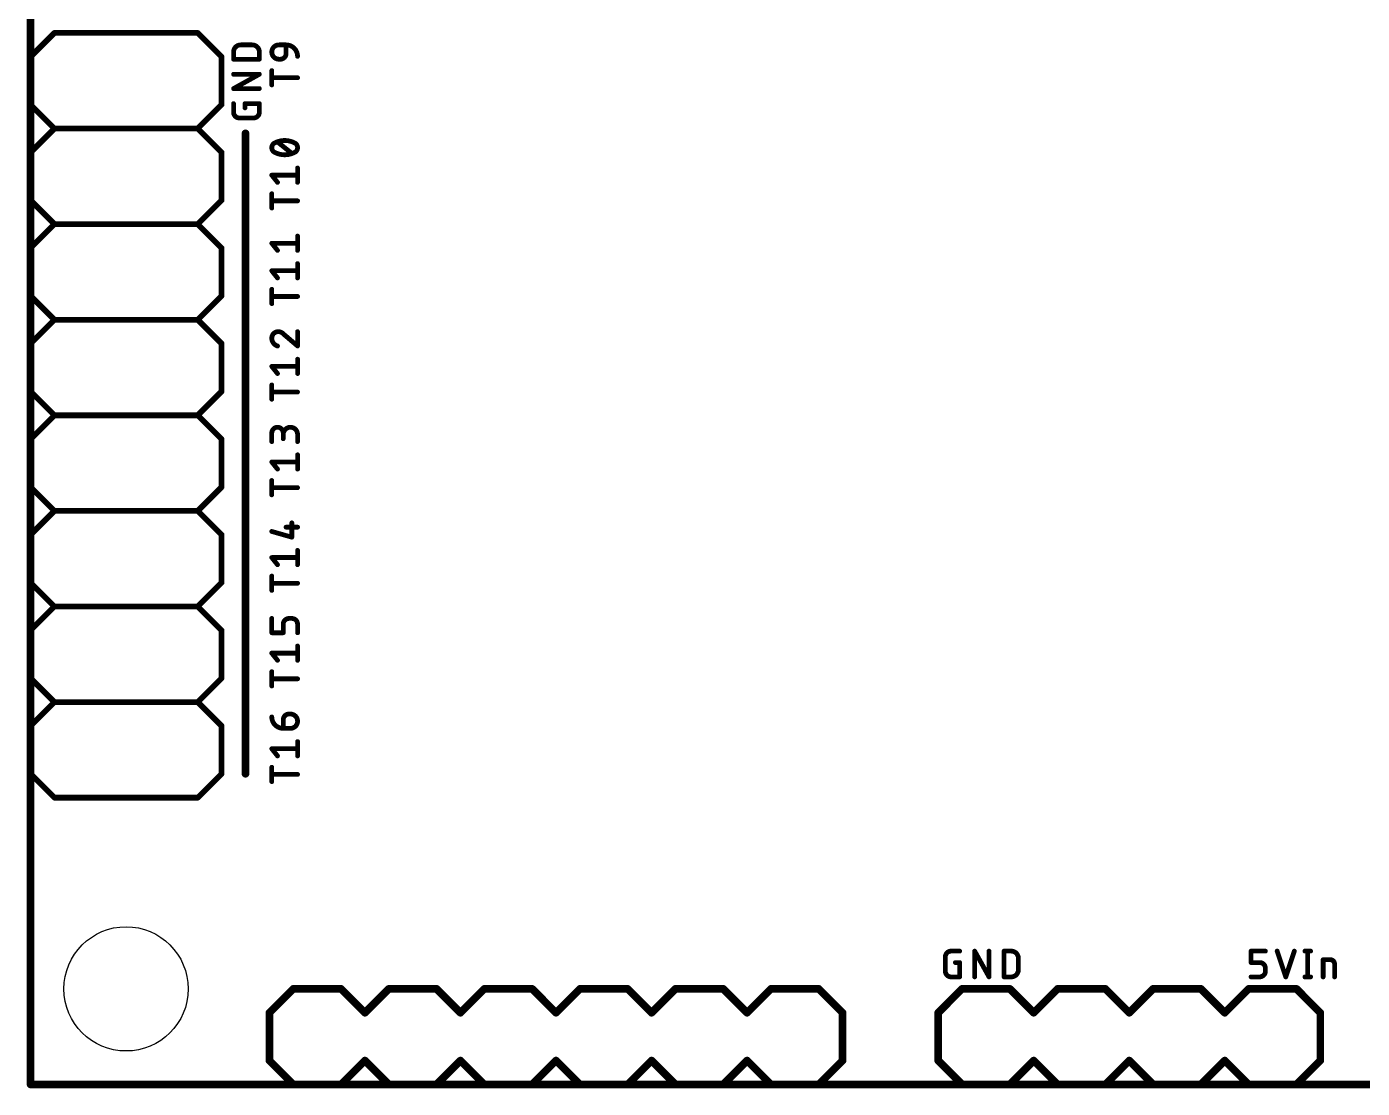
# Model space of a CAD drawing. Extents: x -9 to 239, y 3 to 146.
# Drawn here: x 172.62 to 208.13, y 17.68 to 45.89 of the extents above; entities that cross this region are included whole.
import ezdxf

# ---------------------------------------------------------------- set-up
doc = ezdxf.new("R2010")
doc.units = 0
doc.layers.add('20', color=53, linetype='CONTINUOUS')
doc.layers.add('21', color=40, linetype='CONTINUOUS')

msp = doc.modelspace()

# ---------------------------------------------------------------- linework, layer by layer
at = {"layer": '20'}
msp.add_circle((175.26, 20.32), 1.651, dxfattribs=at)
at = {"layer": '21'}
for points, const_width in [([(172.72, 81.28), (172.72, 17.78)], 0.2032), ([(173.355, 45.72), (172.72, 45.085)], 0.1524), ([(173.355, 45.72), (177.165, 45.72)], 0.1524), ([(177.165, 45.72), (177.8, 45.085)], 0.1524), ([(178.308, 45.4025), (178.6128, 45.4025)], 0.127), ([(179.324, 45.4025), (179.5145, 45.4025)], 0.127), ([(179.5145, 45.4025), (179.5145, 45.1739)], 0.127), ([(172.72, 45.085), (172.72, 43.815)], 0.1524), ([(177.8, 45.085), (177.8, 43.815)], 0.1524), ([(178.1175, 45.0215), (178.1175, 45.212)], 0.127), ([(178.8033, 45.212), (178.8033, 45.0215)], 0.127), ([(178.8033, 45.0215), (178.1175, 45.0215)], 0.127), ([(179.1335, 44.3388), (179.1335, 44.7198)], 0.127), ([(179.3621, 45.0215), (179.324, 45.0215)], 0.127), ([(178.1175, 44.2412), (178.8033, 44.6222)], 0.127), ([(178.8033, 44.6222), (178.1175, 44.6222)], 0.127), ([(179.8193, 44.5293), (179.1335, 44.5293)], 0.127), ([(178.8033, 44.2412), (178.1175, 44.2412)], 0.127), ([(172.72, 43.815), (173.355, 43.18)], 0.1524), ([(177.8, 43.815), (177.165, 43.18)], 0.1524), ([(178.1175, 43.6133), (178.1175, 43.8419)], 0.127), ([(178.4223, 43.7276), (178.4223, 43.8419)], 0.127), ([(178.4223, 43.8419), (178.8033, 43.8419)], 0.127), ([(178.8033, 43.8419), (178.8033, 43.6133)], 0.127), ([(178.6509, 43.4609), (178.2699, 43.4609)], 0.127), ([(173.355, 43.18), (172.72, 42.545)], 0.1524), ([(177.165, 43.18), (173.355, 43.18)], 0.1524), ([(177.165, 43.18), (177.8, 42.545)], 0.1524), ([(178.435, 43.053), (178.435, 26.035)], 0.2032), ([(172.72, 42.545), (172.72, 41.275)], 0.1524), ([(177.8, 42.545), (177.8, 41.275)], 0.1524), ([(179.6669, 42.5196), (179.2859, 42.8244)], 0.127), ([(179.2859, 41.75), (179.1335, 41.9405)], 0.127), ([(179.1335, 41.9405), (179.8193, 41.9405)], 0.127), ([(179.8193, 41.75), (179.8193, 42.131)], 0.127), ([(172.72, 41.275), (173.355, 40.64)], 0.1524), ([(177.8, 41.275), (177.165, 40.64)], 0.1524), ([(179.1335, 41.0672), (179.1335, 41.4482)], 0.127), ([(179.8193, 41.2577), (179.1335, 41.2577)], 0.127), ([(173.355, 40.64), (172.72, 40.005)], 0.1524), ([(177.165, 40.64), (173.355, 40.64)], 0.1524), ([(177.165, 40.64), (177.8, 40.005)], 0.1524), ([(179.2859, 39.9415), (179.1335, 40.132)], 0.127), ([(179.1335, 40.132), (179.8193, 40.132)], 0.127), ([(179.8193, 39.9415), (179.8193, 40.3225)], 0.127), ([(172.72, 40.005), (172.72, 38.735)], 0.1524), ([(177.8, 40.005), (177.8, 38.735)], 0.1524), ([(179.2859, 39.21), (179.1335, 39.4005)], 0.127), ([(179.1335, 39.4005), (179.8193, 39.4005)], 0.127), ([(179.8193, 39.21), (179.8193, 39.591)], 0.127), ([(172.72, 38.735), (173.355, 38.1)], 0.1524), ([(177.8, 38.735), (177.165, 38.1)], 0.1524), ([(179.1335, 38.5272), (179.1335, 38.9082)], 0.127), ([(179.8193, 38.7177), (179.1335, 38.7177)], 0.127), ([(173.355, 38.1), (172.72, 37.465)], 0.1524), ([(177.165, 38.1), (173.355, 38.1)], 0.1524), ([(177.165, 38.1), (177.8, 37.465)], 0.1524), ([(179.4383, 37.7253), (179.8193, 37.4015)], 0.127), ([(179.8193, 37.4015), (179.8193, 37.7825)], 0.127), ([(172.72, 37.465), (172.72, 36.195)], 0.1524), ([(177.8, 37.465), (177.8, 36.195)], 0.1524), ([(179.8193, 36.67), (179.8193, 37.051)], 0.127), ([(179.2859, 36.67), (179.1335, 36.8605)], 0.127), ([(179.1335, 36.8605), (179.8193, 36.8605)], 0.127), ([(172.72, 36.195), (173.355, 35.56)], 0.1524), ([(177.8, 36.195), (177.165, 35.56)], 0.1524), ([(179.1335, 35.9872), (179.1335, 36.3682)], 0.127), ([(179.8193, 36.1777), (179.1335, 36.1777)], 0.127), ([(173.355, 35.56), (172.72, 34.925)], 0.1524), ([(177.165, 35.56), (173.355, 35.56)], 0.1524), ([(177.165, 35.56), (177.8, 34.925)], 0.1524), ([(179.1335, 34.8615), (179.1335, 35.0901)], 0.127), ([(179.4383, 35.0901), (179.4383, 34.9377)], 0.127), ([(172.72, 34.925), (172.72, 33.655)], 0.1524), ([(177.8, 34.925), (177.8, 33.655)], 0.1524), ([(179.8193, 34.8615), (179.8193, 35.052)], 0.127), ([(179.8193, 34.13), (179.8193, 34.511)], 0.127), ([(179.2859, 34.13), (179.1335, 34.3205)], 0.127), ([(179.1335, 34.3205), (179.8193, 34.3205)], 0.127), ([(179.1335, 33.4472), (179.1335, 33.8282)], 0.127), ([(172.72, 33.655), (173.355, 33.02)], 0.1524), ([(177.8, 33.655), (177.165, 33.02)], 0.1524), ([(179.8193, 33.6377), (179.1335, 33.6377)], 0.127), ([(173.355, 33.02), (172.72, 32.385)], 0.1524), ([(177.165, 33.02), (173.355, 33.02)], 0.1524), ([(177.165, 33.02), (177.8, 32.385)], 0.1524), ([(179.6669, 32.3215), (179.6669, 32.7025)], 0.127), ([(172.72, 32.385), (172.72, 31.115)], 0.1524), ([(177.8, 32.385), (177.8, 31.115)], 0.1524), ([(179.1335, 32.4739), (179.6669, 32.3215)], 0.127), ([(179.5145, 32.5882), (179.8193, 32.5882)], 0.127), ([(179.8193, 31.59), (179.8193, 31.971)], 0.127), ([(179.2859, 31.59), (179.1335, 31.7805)], 0.127), ([(179.1335, 31.7805), (179.8193, 31.7805)], 0.127), ([(179.1335, 30.9072), (179.1335, 31.2882)], 0.127), ([(172.72, 31.115), (173.355, 30.48)], 0.1524), ([(177.8, 31.115), (177.165, 30.48)], 0.1524), ([(179.8193, 31.0977), (179.1335, 31.0977)], 0.127), ([(173.355, 30.48), (172.72, 29.845)], 0.1524), ([(177.165, 30.48), (173.355, 30.48)], 0.1524), ([(177.165, 30.48), (177.8, 29.845)], 0.1524), ([(179.1335, 29.7815), (179.1335, 30.1625)], 0.127), ([(179.6669, 30.1625), (179.5907, 30.1625)], 0.127), ([(172.72, 29.845), (172.72, 28.575)], 0.1524), ([(177.8, 29.845), (177.8, 28.575)], 0.1524), ([(179.4383, 29.7815), (179.1335, 29.7815)], 0.127), ([(179.4383, 30.0101), (179.4383, 29.7815)], 0.127), ([(179.8193, 29.7815), (179.8193, 30.0101)], 0.127), ([(179.8193, 29.05), (179.8193, 29.431)], 0.127), ([(179.2859, 29.05), (179.1335, 29.2405)], 0.127), ([(179.1335, 29.2405), (179.8193, 29.2405)], 0.127), ([(179.1335, 28.3672), (179.1335, 28.7482)], 0.127), ([(173.355, 27.94), (172.72, 28.575)], 0.1524), ([(177.8, 28.575), (177.165, 27.94)], 0.1524), ([(179.8193, 28.5577), (179.1335, 28.5577)], 0.127), ([(173.355, 27.94), (172.72, 27.305)], 0.1524), ([(177.165, 27.94), (173.355, 27.94)], 0.1524), ([(177.165, 27.94), (177.8, 27.305)], 0.1524), ([(172.72, 27.305), (172.72, 26.035)], 0.1524), ([(177.8, 27.305), (177.8, 26.035)], 0.1524), ([(179.4383, 27.2415), (179.4383, 27.4701)], 0.127), ([(179.5907, 27.6225), (179.6288, 27.6225)], 0.127), ([(179.6288, 27.2415), (179.4383, 27.2415)], 0.127), ([(179.2859, 26.51), (179.1335, 26.7005)], 0.127), ([(179.1335, 26.7005), (179.8193, 26.7005)], 0.127), ([(179.8193, 26.51), (179.8193, 26.891)], 0.127), ([(173.355, 25.4), (172.72, 26.035)], 0.1524), ([(177.8, 26.035), (177.165, 25.4)], 0.1524), ([(179.1335, 25.8272), (179.1335, 26.2082)], 0.127), ([(179.8193, 26.0177), (179.1335, 26.0177)], 0.127), ([(177.165, 25.4), (173.355, 25.4)], 0.1524), ([(197.1929, 21.3233), (197.4215, 21.3233)], 0.127), ([(197.8208, 20.6375), (197.8208, 21.3233)], 0.127), ([(197.8208, 21.3233), (198.2018, 20.6375)], 0.127), ([(198.2018, 20.6375), (198.2018, 21.3233)], 0.127), ([(198.6011, 20.6375), (198.6011, 21.3233)], 0.127), ([(198.6011, 21.3233), (198.7916, 21.3233)], 0.127), ([(205.1685, 21.0185), (205.1685, 21.3233)], 0.127), ([(205.1685, 21.3233), (205.5495, 21.3233)], 0.127), ([(205.8619, 21.3233), (206.0905, 20.6375)], 0.127), ([(206.0905, 20.6375), (206.3191, 21.3233)], 0.127), ([(206.5995, 21.3233), (206.7519, 21.3233)], 0.127), ([(206.6757, 21.3233), (206.6757, 20.6375)], 0.127), ([(197.0405, 20.7899), (197.0405, 21.1709)], 0.127), ([(197.3072, 21.0185), (197.4215, 21.0185)], 0.127), ([(197.4215, 21.0185), (197.4215, 20.6375)], 0.127), ([(198.9821, 21.1328), (198.9821, 20.828)], 0.127), ([(205.3971, 21.0185), (205.1685, 21.0185)], 0.127), ([(207.0842, 20.6375), (207.0842, 21.0947)], 0.127), ([(207.0842, 21.0947), (207.2747, 21.0947)], 0.127), ([(207.389, 20.9804), (207.389, 20.6375)], 0.127), ([(197.4215, 20.6375), (197.1929, 20.6375)], 0.127), ([(198.7916, 20.6375), (198.6011, 20.6375)], 0.127), ([(205.1685, 20.6375), (205.3971, 20.6375)], 0.127), ([(205.5495, 20.7899), (205.5495, 20.8661)], 0.127), ([(206.5995, 20.6375), (206.7519, 20.6375)], 0.127), ([(179.07, 19.685), (179.705, 20.32)], 0.2032), ([(179.705, 20.32), (180.975, 20.32)], 0.2032), ([(180.975, 20.32), (181.61, 19.685)], 0.2032), ([(181.61, 19.685), (182.245, 20.32)], 0.2032), ([(182.245, 20.32), (183.515, 20.32)], 0.2032), ([(183.515, 20.32), (184.15, 19.685)], 0.2032), ([(184.15, 19.685), (184.785, 20.32)], 0.2032), ([(184.785, 20.32), (186.055, 20.32)], 0.2032), ([(186.69, 19.685), (186.055, 20.32)], 0.2032), ([(186.69, 19.685), (187.325, 20.32)], 0.2032), ([(187.325, 20.32), (188.595, 20.32)], 0.2032), ([(188.595, 20.32), (189.23, 19.685)], 0.2032), ([(189.23, 19.685), (189.865, 20.32)], 0.2032), ([(189.865, 20.32), (191.135, 20.32)], 0.2032), ([(191.135, 20.32), (191.77, 19.685)], 0.2032), ([(191.77, 19.685), (192.405, 20.32)], 0.2032), ([(192.405, 20.32), (193.675, 20.32)], 0.2032), ([(194.31, 19.685), (193.675, 20.32)], 0.2032), ([(197.485, 20.32), (196.85, 19.685)], 0.2032), ([(197.485, 20.32), (198.755, 20.32)], 0.2032), ([(198.755, 20.32), (199.39, 19.685)], 0.2032), ([(199.39, 19.685), (200.025, 20.32)], 0.2032), ([(200.025, 20.32), (201.295, 20.32)], 0.2032), ([(201.295, 20.32), (201.93, 19.685)], 0.2032), ([(201.93, 19.685), (202.565, 20.32)], 0.2032), ([(202.565, 20.32), (203.835, 20.32)], 0.2032), ([(203.835, 20.32), (204.47, 19.685)], 0.2032), ([(205.105, 20.32), (204.47, 19.685)], 0.2032), ([(205.105, 20.32), (206.375, 20.32)], 0.2032), ([(206.375, 20.32), (207.01, 19.685)], 0.2032), ([(179.07, 18.415), (179.07, 19.685)], 0.2032), ([(194.31, 18.415), (194.31, 19.685)], 0.2032), ([(196.85, 19.685), (196.85, 18.415)], 0.2032), ([(207.01, 19.685), (207.01, 18.415)], 0.2032), ([(179.705, 17.78), (179.07, 18.415)], 0.2032), ([(181.61, 18.415), (180.975, 17.78)], 0.2032), ([(182.245, 17.78), (181.61, 18.415)], 0.2032), ([(184.15, 18.415), (183.515, 17.78)], 0.2032), ([(184.785, 17.78), (184.15, 18.415)], 0.2032), ([(186.055, 17.78), (186.69, 18.415)], 0.2032), ([(187.325, 17.78), (186.69, 18.415)], 0.2032), ([(189.23, 18.415), (188.595, 17.78)], 0.2032), ([(189.865, 17.78), (189.23, 18.415)], 0.2032), ([(191.77, 18.415), (191.135, 17.78)], 0.2032), ([(192.405, 17.78), (191.77, 18.415)], 0.2032), ([(193.675, 17.78), (194.31, 18.415)], 0.2032), ([(196.85, 18.415), (197.485, 17.78)], 0.2032), ([(199.39, 18.415), (198.755, 17.78)], 0.2032), ([(200.025, 17.78), (199.39, 18.415)], 0.2032), ([(201.93, 18.415), (201.295, 17.78)], 0.2032), ([(202.565, 17.78), (201.93, 18.415)], 0.2032), ([(204.47, 18.415), (203.835, 17.78)], 0.2032), ([(204.47, 18.415), (205.105, 17.78)], 0.2032), ([(207.01, 18.415), (206.375, 17.78)], 0.2032), ([(172.72, 17.78), (231.14, 17.78)], 0.2032), ([(180.975, 17.78), (179.705, 17.78)], 0.2032), ([(183.515, 17.78), (182.245, 17.78)], 0.2032), ([(186.055, 17.78), (184.785, 17.78)], 0.2032), ([(188.595, 17.78), (187.325, 17.78)], 0.2032), ([(191.135, 17.78), (189.865, 17.78)], 0.2032), ([(193.675, 17.78), (192.405, 17.78)], 0.2032), ([(198.755, 17.78), (197.485, 17.78)], 0.2032), ([(201.295, 17.78), (200.025, 17.78)], 0.2032), ([(203.835, 17.78), (202.565, 17.78)], 0.2032), ([(206.375, 17.78), (205.105, 17.78)], 0.2032)]:
    msp.add_lwpolyline(points, dxfattribs=dict(at, const_width=const_width))
for points, const_width in [([(173.355, 45.7581, 1), (173.355, 45.6819)], 0.0762), ([(173.3819, 45.6931, 1), (173.3281, 45.7469)], 0.0762), ([(177.1919, 45.7469, 1), (177.1381, 45.6931)], 0.0762), ([(177.165, 45.6819, 1), (177.165, 45.7581)], 0.0762), ([(178.308, 45.4025, 0.4142), (178.1175, 45.212)], 0.127), ([(178.308, 45.4343, 1), (178.308, 45.3708)], 0.0635), ([(178.308, 45.3708, 1), (178.308, 45.4343)], 0.0635), ([(178.6128, 45.4343, 1), (178.6128, 45.3708)], 0.0635), ([(178.8033, 45.212, 0.4142), (178.6128, 45.4025)], 0.127), ([(178.6128, 45.3708, 1), (178.6128, 45.4343)], 0.0635), ([(179.324, 45.4025, 1), (179.324, 45.0215)], 0.127), ([(179.324, 45.4343, 1), (179.324, 45.3708)], 0.0635), ([(179.324, 45.3708, 1), (179.324, 45.4343)], 0.0635), ([(179.5145, 45.4343, 1), (179.5145, 45.3708)], 0.0635), ([(179.8193, 45.0977, 0.4142), (179.5145, 45.4025)], 0.127), ([(179.5462, 45.4025, 1), (179.4828, 45.4025)], 0.0635), ([(179.5145, 45.3708, 1), (179.5145, 45.4343)], 0.0635), ([(172.7581, 45.085, 1), (172.6819, 45.085)], 0.0762), ([(172.6931, 45.1119, 1), (172.7469, 45.0581)], 0.0762), ([(177.8381, 45.085, 1), (177.7619, 45.085)], 0.0762), ([(177.7731, 45.0581, 1), (177.8269, 45.1119)], 0.0762), ([(178.1492, 45.212, 1), (178.0858, 45.212)], 0.0635), ([(178.0858, 45.212, 1), (178.1492, 45.212)], 0.0635), ([(178.835, 45.212, 1), (178.7716, 45.212)], 0.0635), ([(178.7716, 45.212, 1), (178.835, 45.212)], 0.0635), ([(179.3621, 45.0215, 0.4142), (179.5145, 45.1739)], 0.127), ([(179.5462, 45.1739, 1), (179.4828, 45.1739)], 0.0635), ([(179.4828, 45.1739, 1), (179.5462, 45.1739)], 0.0635), ([(179.7876, 45.0977, 1), (179.851, 45.0977)], 0.0635), ([(178.1175, 45.0533, 1), (178.1175, 44.9898)], 0.0635), ([(178.0858, 45.0215, 1), (178.1492, 45.0215)], 0.0635), ([(178.7716, 45.0215, 1), (178.835, 45.0215)], 0.0635), ([(178.8033, 44.9898, 1), (178.8033, 45.0533)], 0.0635), ([(179.1652, 44.7198, 1), (179.1018, 44.7198)], 0.0635), ([(179.324, 45.0533, 1), (179.324, 44.9898)], 0.0635), ([(179.324, 44.9898, 1), (179.324, 45.0533)], 0.0635), ([(179.3621, 45.0533, 1), (179.3621, 44.9898)], 0.0635), ([(179.3621, 44.9898, 1), (179.3621, 45.0533)], 0.0635), ([(178.1175, 44.654, 1), (178.1175, 44.5905)], 0.0635), ([(178.8187, 44.5945, 1), (178.7879, 44.65)], 0.0635), ([(178.8033, 44.5905, 1), (178.8033, 44.654)], 0.0635), ([(179.1335, 44.561, 1), (179.1335, 44.4975)], 0.0635), ([(179.8193, 44.4975, 1), (179.8193, 44.561)], 0.0635), ([(178.1175, 44.273, 1), (178.1175, 44.2095)], 0.0635), ([(178.1021, 44.269, 1), (178.1329, 44.2135)], 0.0635), ([(178.8033, 44.2095, 1), (178.8033, 44.273)], 0.0635), ([(179.1018, 44.3388, 1), (179.1652, 44.3388)], 0.0635), ([(172.6819, 43.815, 1), (172.7581, 43.815)], 0.0762), ([(172.7469, 43.8419, 1), (172.6931, 43.7881)], 0.0762), ([(177.7619, 43.815, 1), (177.8381, 43.815)], 0.0762), ([(177.8269, 43.7881, 1), (177.7731, 43.8419)], 0.0762), ([(178.1175, 43.6133, 0.4142), (178.2699, 43.4609)], 0.127), ([(178.1492, 43.8419, 1), (178.0858, 43.8419)], 0.0635), ([(178.1492, 43.6133, 1), (178.0858, 43.6133)], 0.0635), ([(178.4223, 43.8737, 1), (178.4223, 43.8102)], 0.0635), ([(178.454, 43.8419, 1), (178.3906, 43.8419)], 0.0635), ([(178.3906, 43.7276, 1), (178.454, 43.7276)], 0.0635), ([(178.6509, 43.4609, 0.4142), (178.8033, 43.6133)], 0.127), ([(178.835, 43.8419, 1), (178.7716, 43.8419)], 0.0635), ([(178.835, 43.6133, 1), (178.7716, 43.6133)], 0.0635), ([(178.8033, 43.8102, 1), (178.8033, 43.8737)], 0.0635), ([(178.0858, 43.6133, 1), (178.1492, 43.6133)], 0.0635), ([(178.2699, 43.4927, 1), (178.2699, 43.4292)], 0.0635), ([(178.2699, 43.4292, 1), (178.2699, 43.4927)], 0.0635), ([(178.6509, 43.4927, 1), (178.6509, 43.4292)], 0.0635), ([(178.6509, 43.4292, 1), (178.6509, 43.4927)], 0.0635), ([(178.7716, 43.6133, 1), (178.835, 43.6133)], 0.0635), ([(173.355, 43.2181, 1), (173.355, 43.1419)], 0.0762), ([(173.3819, 43.1531, 1), (173.3281, 43.2069)], 0.0762), ([(173.3281, 43.1531, 1), (173.3819, 43.2069)], 0.0762), ([(177.1919, 43.2069, 1), (177.1381, 43.1531)], 0.0762), ([(177.1381, 43.2069, 1), (177.1919, 43.1531)], 0.0762), ([(177.165, 43.1419, 1), (177.165, 43.2181)], 0.0762), ([(178.4858, 43.053, 1), (178.3842, 43.053)], 0.1016), ([(172.7581, 42.545, 1), (172.6819, 42.545)], 0.0762), ([(172.6931, 42.5719, 1), (172.7469, 42.5181)], 0.0762), ([(177.8381, 42.545, 1), (177.7619, 42.545)], 0.0762), ([(177.7731, 42.5181, 1), (177.8269, 42.5719)], 0.0762), ([(179.2288, 42.8054, 0.3205), (179.1335, 42.672)], 0.127), ([(179.1335, 42.672, 0.3205), (179.2288, 42.5387)], 0.127), ([(179.1652, 42.672, 1), (179.1018, 42.672)], 0.0635), ([(179.1018, 42.672, 1), (179.1652, 42.672)], 0.0635), ([(179.2148, 42.8339, 1), (179.2427, 42.7768)], 0.0635), ([(179.4764, 42.8625, 0.1139), (179.2288, 42.8054)], 0.127), ([(179.239, 42.7753, 1), (179.2185, 42.8354)], 0.0635), ([(179.3057, 42.8492, 1), (179.2661, 42.7996)], 0.0635), ([(179.4764, 42.8943, 1), (179.4764, 42.8308)], 0.0635), ([(179.7241, 42.8054, 0.1139), (179.4764, 42.8625)], 0.127), ([(179.4764, 42.8308, 1), (179.4764, 42.8943)], 0.0635), ([(179.7343, 42.8354, 1), (179.7138, 42.7753)], 0.0635), ([(179.8193, 42.672, 0.3205), (179.7241, 42.8054)], 0.127), ([(179.7241, 42.5387, 0.3205), (179.8193, 42.672)], 0.127), ([(179.7101, 42.7768, 1), (179.738, 42.8339)], 0.0635), ([(179.851, 42.672, 1), (179.7876, 42.672)], 0.0635), ([(179.7876, 42.672, 1), (179.851, 42.672)], 0.0635), ([(179.2427, 42.5672, 1), (179.2148, 42.5101)], 0.0635), ([(179.2288, 42.5387, 0.1139), (179.4764, 42.4815)], 0.127), ([(179.2185, 42.5086, 1), (179.239, 42.5687)], 0.0635), ([(179.4764, 42.4815, 0.1139), (179.7241, 42.5387)], 0.127), ([(179.4764, 42.5133, 1), (179.4764, 42.4498)], 0.0635), ([(179.4764, 42.4498, 1), (179.4764, 42.5133)], 0.0635), ([(179.6471, 42.4948, 1), (179.6867, 42.5444)], 0.0635), ([(179.7138, 42.5687, 1), (179.7343, 42.5086)], 0.0635), ([(179.738, 42.5101, 1), (179.7101, 42.5672)], 0.0635), ([(179.1583, 41.9603, 1), (179.1087, 41.9206)], 0.0635), ([(179.1335, 41.9722, 1), (179.1335, 41.9087)], 0.0635), ([(179.851, 42.131, 1), (179.7876, 42.131)], 0.0635), ([(179.8193, 41.9087, 1), (179.8193, 41.9722)], 0.0635), ([(179.2611, 41.7301, 1), (179.3107, 41.7698)], 0.0635), ([(179.7876, 41.75, 1), (179.851, 41.75)], 0.0635), ([(172.6819, 41.275, 1), (172.7581, 41.275)], 0.0762), ([(172.7469, 41.3019, 1), (172.6931, 41.2481)], 0.0762), ([(177.7619, 41.275, 1), (177.8381, 41.275)], 0.0762), ([(177.8269, 41.2481, 1), (177.7731, 41.3019)], 0.0762), ([(179.1335, 41.2895, 1), (179.1335, 41.226)], 0.0635), ([(179.1652, 41.4482, 1), (179.1018, 41.4482)], 0.0635), ([(179.8193, 41.226, 1), (179.8193, 41.2895)], 0.0635), ([(179.1018, 41.0672, 1), (179.1652, 41.0672)], 0.0635), ([(173.355, 40.6781, 1), (173.355, 40.6019)], 0.0762), ([(173.3819, 40.6131, 1), (173.3281, 40.6669)], 0.0762), ([(173.3281, 40.6131, 1), (173.3819, 40.6669)], 0.0762), ([(177.1919, 40.6669, 1), (177.1381, 40.6131)], 0.0762), ([(177.1381, 40.6669, 1), (177.1919, 40.6131)], 0.0762), ([(177.165, 40.6019, 1), (177.165, 40.6781)], 0.0762), ([(179.1335, 40.1638, 1), (179.1335, 40.1003)], 0.0635), ([(179.1583, 40.1518, 1), (179.1087, 40.1122)], 0.0635), ([(179.851, 40.3225, 1), (179.7876, 40.3225)], 0.0635), ([(179.8193, 40.1003, 1), (179.8193, 40.1638)], 0.0635), ([(172.7581, 40.005, 1), (172.6819, 40.005)], 0.0762), ([(172.6931, 40.0319, 1), (172.7469, 39.9781)], 0.0762), ([(177.8381, 40.005, 1), (177.7619, 40.005)], 0.0762), ([(177.7731, 39.9781, 1), (177.8269, 40.0319)], 0.0762), ([(179.2611, 39.9217, 1), (179.3107, 39.9613)], 0.0635), ([(179.7876, 39.9415, 1), (179.851, 39.9415)], 0.0635), ([(179.1583, 39.4203, 1), (179.1087, 39.3806)], 0.0635), ([(179.1335, 39.4322, 1), (179.1335, 39.3687)], 0.0635), ([(179.851, 39.591, 1), (179.7876, 39.591)], 0.0635), ([(179.8193, 39.3687, 1), (179.8193, 39.4322)], 0.0635), ([(179.2611, 39.1901, 1), (179.3107, 39.2298)], 0.0635), ([(179.7876, 39.21, 1), (179.851, 39.21)], 0.0635), ([(172.6819, 38.735, 1), (172.7581, 38.735)], 0.0762), ([(172.7469, 38.7619, 1), (172.6931, 38.7081)], 0.0762), ([(177.7619, 38.735, 1), (177.8381, 38.735)], 0.0762), ([(177.8269, 38.7081, 1), (177.7731, 38.7619)], 0.0762), ([(179.1335, 38.7495, 1), (179.1335, 38.686)], 0.0635), ([(179.1652, 38.9082, 1), (179.1018, 38.9082)], 0.0635), ([(179.8193, 38.686, 1), (179.8193, 38.7495)], 0.0635), ([(179.1018, 38.5272, 1), (179.1652, 38.5272)], 0.0635), ([(173.355, 38.1381, 1), (173.355, 38.0619)], 0.0762), ([(173.3819, 38.0731, 1), (173.3281, 38.1269)], 0.0762), ([(173.3281, 38.0731, 1), (173.3819, 38.1269)], 0.0762), ([(177.1919, 38.1269, 1), (177.1381, 38.0731)], 0.0762), ([(177.1381, 38.1269, 1), (177.1919, 38.0731)], 0.0762), ([(177.165, 38.0619, 1), (177.165, 38.1381)], 0.0762), ([(179.305, 37.7825, 0.4142), (179.1335, 37.611)], 0.127), ([(179.1335, 37.611, 0.3252), (179.2859, 37.4015)], 0.127), ([(179.1652, 37.611, 1), (179.1018, 37.6111)], 0.0635), ([(179.1018, 37.611, 1), (179.1652, 37.611)], 0.0635), ([(179.305, 37.8143, 1), (179.3049, 37.7507)], 0.0635), ([(179.4383, 37.7253, 0.2053), (179.305, 37.7825)], 0.127), ([(179.305, 37.7507, 1), (179.305, 37.8143)], 0.0635), ([(179.4589, 37.7495, 1), (179.4177, 37.7012)], 0.0635), ([(179.4153, 37.7035, 1), (179.4613, 37.7472)], 0.0635), ([(179.851, 37.7825, 1), (179.7876, 37.7825)], 0.0635), ([(172.7581, 37.465, 1), (172.6819, 37.465)], 0.0762), ([(172.6931, 37.4919, 1), (172.7469, 37.4381)], 0.0762), ([(177.8381, 37.465, 1), (177.7619, 37.465)], 0.0762), ([(177.7731, 37.4381, 1), (177.8269, 37.4919)], 0.0762), ([(179.2761, 37.3713, 1), (179.2957, 37.4317)], 0.0635), ([(179.7876, 37.4015, 1), (179.851, 37.4015)], 0.0635), ([(179.7987, 37.3773, 1), (179.8399, 37.4257)], 0.0635), ([(179.851, 37.051, 1), (179.7876, 37.051)], 0.0635), ([(179.1583, 36.8803, 1), (179.1087, 36.8406)], 0.0635), ([(179.1335, 36.8922, 1), (179.1335, 36.8287)], 0.0635), ([(179.2611, 36.6501, 1), (179.3107, 36.6898)], 0.0635), ([(179.7876, 36.67, 1), (179.851, 36.67)], 0.0635), ([(179.8193, 36.8287, 1), (179.8193, 36.8922)], 0.0635), ([(172.6819, 36.195, 1), (172.7581, 36.195)], 0.0762), ([(172.7469, 36.2219, 1), (172.6931, 36.1681)], 0.0762), ([(177.7619, 36.195, 1), (177.8381, 36.195)], 0.0762), ([(177.8269, 36.1681, 1), (177.7731, 36.2219)], 0.0762), ([(179.1335, 36.2095, 1), (179.1335, 36.146)], 0.0635), ([(179.1652, 36.3682, 1), (179.1018, 36.3682)], 0.0635), ([(179.8193, 36.146, 1), (179.8193, 36.2095)], 0.0635), ([(179.1018, 35.9872, 1), (179.1652, 35.9872)], 0.0635), ([(173.355, 35.5981, 1), (173.355, 35.5219)], 0.0762), ([(173.3819, 35.5331, 1), (173.3281, 35.5869)], 0.0762), ([(173.3281, 35.5331, 1), (173.3819, 35.5869)], 0.0762), ([(177.1919, 35.5869, 1), (177.1381, 35.5331)], 0.0762), ([(177.1381, 35.5869, 1), (177.1919, 35.5331)], 0.0762), ([(177.165, 35.5219, 1), (177.165, 35.5981)], 0.0762), ([(179.4383, 35.0901, 1), (179.1335, 35.0901)], 0.127), ([(179.1652, 35.0901, 1), (179.1018, 35.0901)], 0.0635), ([(179.8193, 35.052, 1), (179.4383, 35.052)], 0.127), ([(179.47, 35.0901, 1), (179.4066, 35.0901)], 0.0635), ([(172.7581, 34.925, 1), (172.6819, 34.925)], 0.0762), ([(172.6931, 34.9519, 1), (172.7469, 34.8981)], 0.0762), ([(177.8381, 34.925, 1), (177.7619, 34.925)], 0.0762), ([(177.7731, 34.8981, 1), (177.8269, 34.9519)], 0.0762), ([(179.1018, 35.0901, 1), (179.1652, 35.0901)], 0.0635), ([(179.1018, 34.8615, 1), (179.1652, 34.8615)], 0.0635), ([(179.4066, 35.0901, 1), (179.47, 35.0901)], 0.0635), ([(179.4066, 35.052, 1), (179.47, 35.052)], 0.0635), ([(179.4066, 34.9377, 1), (179.47, 34.9377)], 0.0635), ([(179.851, 35.052, 1), (179.7876, 35.052)], 0.0635), ([(179.7876, 35.052, 1), (179.851, 35.052)], 0.0635), ([(179.7876, 34.8615, 1), (179.851, 34.8615)], 0.0635), ([(179.851, 34.511, 1), (179.7876, 34.511)], 0.0635), ([(179.1583, 34.3403, 1), (179.1087, 34.3006)], 0.0635), ([(179.1335, 34.3522, 1), (179.1335, 34.2887)], 0.0635), ([(179.2611, 34.1101, 1), (179.3107, 34.1498)], 0.0635), ([(179.7876, 34.13, 1), (179.851, 34.13)], 0.0635), ([(179.8193, 34.2887, 1), (179.8193, 34.3522)], 0.0635), ([(179.1652, 33.8282, 1), (179.1018, 33.8282)], 0.0635), ([(172.6819, 33.655, 1), (172.7581, 33.655)], 0.0762), ([(172.7469, 33.6819, 1), (172.6931, 33.6281)], 0.0762), ([(177.7619, 33.655, 1), (177.8381, 33.655)], 0.0762), ([(177.8269, 33.6281, 1), (177.7731, 33.6819)], 0.0762), ([(179.1335, 33.6695, 1), (179.1335, 33.606)], 0.0635), ([(179.1018, 33.4472, 1), (179.1652, 33.4472)], 0.0635), ([(179.8193, 33.606, 1), (179.8193, 33.6695)], 0.0635), ([(173.355, 33.0581, 1), (173.355, 32.9819)], 0.0762), ([(173.3819, 32.9931, 1), (173.3281, 33.0469)], 0.0762), ([(173.3281, 32.9931, 1), (173.3819, 33.0469)], 0.0762), ([(177.1919, 33.0469, 1), (177.1381, 32.9931)], 0.0762), ([(177.1381, 33.0469, 1), (177.1919, 32.9931)], 0.0762), ([(177.165, 32.9819, 1), (177.165, 33.0581)], 0.0762), ([(179.6986, 32.7025, 1), (179.6352, 32.7025)], 0.0635), ([(172.7581, 32.385, 1), (172.6819, 32.385)], 0.0762), ([(172.6931, 32.4119, 1), (172.7469, 32.3581)], 0.0762), ([(177.8381, 32.385, 1), (177.7619, 32.385)], 0.0762), ([(177.7731, 32.3581, 1), (177.8269, 32.4119)], 0.0762), ([(179.1422, 32.5044, 1), (179.1248, 32.4434)], 0.0635), ([(179.5145, 32.62, 1), (179.5145, 32.5564)], 0.0635), ([(179.6352, 32.3215, 1), (179.6986, 32.3215)], 0.0635), ([(179.6582, 32.291, 1), (179.6756, 32.352)], 0.0635), ([(179.8193, 32.5564, 1), (179.8193, 32.62)], 0.0635), ([(179.851, 31.971, 1), (179.7876, 31.971)], 0.0635), ([(179.1583, 31.8003, 1), (179.1087, 31.7606)], 0.0635), ([(179.1335, 31.8122, 1), (179.1335, 31.7487)], 0.0635), ([(179.2611, 31.5701, 1), (179.3107, 31.6098)], 0.0635), ([(179.7876, 31.59, 1), (179.851, 31.59)], 0.0635), ([(179.8193, 31.7487, 1), (179.8193, 31.8122)], 0.0635), ([(179.1652, 31.2882, 1), (179.1018, 31.2882)], 0.0635), ([(172.6819, 31.115, 1), (172.7581, 31.115)], 0.0762), ([(172.7469, 31.1419, 1), (172.6931, 31.0881)], 0.0762), ([(177.7619, 31.115, 1), (177.8381, 31.115)], 0.0762), ([(177.8269, 31.0881, 1), (177.7731, 31.1419)], 0.0762), ([(179.1335, 31.1295, 1), (179.1335, 31.066)], 0.0635), ([(179.1018, 30.9072, 1), (179.1652, 30.9072)], 0.0635), ([(179.8193, 31.066, 1), (179.8193, 31.1295)], 0.0635), ([(173.355, 30.5181, 1), (173.355, 30.4419)], 0.0762), ([(173.3819, 30.4531, 1), (173.3281, 30.5069)], 0.0762), ([(173.3281, 30.4531, 1), (173.3819, 30.5069)], 0.0762), ([(177.1919, 30.5069, 1), (177.1381, 30.4531)], 0.0762), ([(177.1381, 30.5069, 1), (177.1919, 30.4531)], 0.0762), ([(177.165, 30.4419, 1), (177.165, 30.5181)], 0.0762), ([(179.1652, 30.1625, 1), (179.1018, 30.1625)], 0.0635), ([(179.5907, 30.1625, 0.4142), (179.4383, 30.0101)], 0.127), ([(179.5907, 30.1943, 1), (179.5907, 30.1308)], 0.0635), ([(179.5907, 30.1308, 1), (179.5907, 30.1943)], 0.0635), ([(179.8193, 30.0101, 0.4142), (179.6669, 30.1625)], 0.127), ([(179.6669, 30.1943, 1), (179.6669, 30.1308)], 0.0635), ([(179.6669, 30.1308, 1), (179.6669, 30.1943)], 0.0635), ([(172.7581, 29.845, 1), (172.6819, 29.845)], 0.0762), ([(172.6931, 29.8719, 1), (172.7469, 29.8181)], 0.0762), ([(177.8381, 29.845, 1), (177.7619, 29.845)], 0.0762), ([(177.7731, 29.8181, 1), (177.8269, 29.8719)], 0.0762), ([(179.1335, 29.8133, 1), (179.1335, 29.7498)], 0.0635), ([(179.47, 30.0101, 1), (179.4066, 30.0101)], 0.0635), ([(179.4066, 30.0101, 1), (179.47, 30.0101)], 0.0635), ([(179.4383, 29.7498, 1), (179.4383, 29.8133)], 0.0635), ([(179.851, 30.0101, 1), (179.7876, 30.0101)], 0.0635), ([(179.7876, 30.0101, 1), (179.851, 30.0101)], 0.0635), ([(179.1018, 29.7815, 1), (179.1652, 29.7815)], 0.0635), ([(179.4066, 29.7815, 1), (179.47, 29.7815)], 0.0635), ([(179.7876, 29.7815, 1), (179.851, 29.7815)], 0.0635), ([(179.851, 29.431, 1), (179.7876, 29.431)], 0.0635), ([(179.1583, 29.2603, 1), (179.1087, 29.2206)], 0.0635), ([(179.1335, 29.2722, 1), (179.1335, 29.2087)], 0.0635), ([(179.8193, 29.2087, 1), (179.8193, 29.2722)], 0.0635), ([(179.1652, 28.7482, 1), (179.1018, 28.7482)], 0.0635), ([(179.2611, 29.0301, 1), (179.3107, 29.0698)], 0.0635), ([(179.7876, 29.05, 1), (179.851, 29.05)], 0.0635), ([(172.6819, 28.575, 1), (172.7581, 28.575)], 0.0762), ([(172.7469, 28.6019, 1), (172.6931, 28.5481)], 0.0762), ([(177.7619, 28.575, 1), (177.8381, 28.575)], 0.0762), ([(177.8269, 28.5481, 1), (177.7731, 28.6019)], 0.0762), ([(179.1335, 28.5895, 1), (179.1335, 28.526)], 0.0635), ([(179.8193, 28.526, 1), (179.8193, 28.5895)], 0.0635), ([(179.1018, 28.3672, 1), (179.1652, 28.3672)], 0.0635), ([(173.355, 27.9781, 1), (173.355, 27.9019)], 0.0762), ([(173.3819, 27.9131, 1), (173.3281, 27.9669)], 0.0762), ([(173.3281, 27.9131, 1), (173.3819, 27.9669)], 0.0762), ([(177.1919, 27.9669, 1), (177.1381, 27.9131)], 0.0762), ([(177.1381, 27.9669, 1), (177.1919, 27.9131)], 0.0762), ([(177.165, 27.9019, 1), (177.165, 27.9781)], 0.0762), ([(172.7581, 27.305, 1), (172.6819, 27.305)], 0.0762), ([(172.6931, 27.3319, 1), (172.7469, 27.2781)], 0.0762), ([(177.8381, 27.305, 1), (177.7619, 27.305)], 0.0762), ([(177.7731, 27.2781, 1), (177.8269, 27.3319)], 0.0762), ([(179.1335, 27.5463, 0.4142), (179.4383, 27.2415)], 0.127), ([(179.1652, 27.5463, 1), (179.1018, 27.5463)], 0.0635), ([(179.5907, 27.6225, 0.4142), (179.4383, 27.4701)], 0.127), ([(179.47, 27.4701, 1), (179.4066, 27.4701)], 0.0635), ([(179.4066, 27.4701, 1), (179.47, 27.4701)], 0.0635), ([(179.5907, 27.6543, 1), (179.5907, 27.5908)], 0.0635), ([(179.5907, 27.5908, 1), (179.5907, 27.6543)], 0.0635), ([(179.6288, 27.2415, 1), (179.6288, 27.6225)], 0.127), ([(179.6288, 27.6543, 1), (179.6288, 27.5908)], 0.0635), ([(179.6288, 27.5908, 1), (179.6288, 27.6543)], 0.0635), ([(179.4383, 27.2733, 1), (179.4383, 27.2098)], 0.0635), ([(179.4066, 27.2415, 1), (179.47, 27.2415)], 0.0635), ([(179.4383, 27.2098, 1), (179.4383, 27.2733)], 0.0635), ([(179.6288, 27.2733, 1), (179.6288, 27.2098)], 0.0635), ([(179.6288, 27.2098, 1), (179.6288, 27.2733)], 0.0635), ([(179.1583, 26.7203, 1), (179.1087, 26.6806)], 0.0635), ([(179.1335, 26.7322, 1), (179.1335, 26.6687)], 0.0635), ([(179.851, 26.891, 1), (179.7876, 26.891)], 0.0635), ([(179.8193, 26.6687, 1), (179.8193, 26.7322)], 0.0635), ([(179.2611, 26.4901, 1), (179.3107, 26.5298)], 0.0635), ([(179.7876, 26.51, 1), (179.851, 26.51)], 0.0635), ([(172.6819, 26.035, 1), (172.7581, 26.035)], 0.0762), ([(172.7469, 26.0619, 1), (172.6931, 26.0081)], 0.0762), ([(177.7619, 26.035, 1), (177.8381, 26.035)], 0.0762), ([(177.8269, 26.0081, 1), (177.7731, 26.0619)], 0.0762), ([(178.3842, 26.035, 1), (178.4858, 26.035)], 0.1016), ([(179.1335, 26.0495, 1), (179.1335, 25.986)], 0.0635), ([(179.1652, 26.2082, 1), (179.1018, 26.2082)], 0.0635), ([(179.8193, 25.986, 1), (179.8193, 26.0495)], 0.0635), ([(179.1018, 25.8272, 1), (179.1652, 25.8272)], 0.0635), ([(173.355, 25.4381, 1), (173.355, 25.3619)], 0.0762), ([(173.3281, 25.3731, 1), (173.3819, 25.4269)], 0.0762), ([(177.1381, 25.4269, 1), (177.1919, 25.3731)], 0.0762), ([(177.165, 25.3619, 1), (177.165, 25.4381)], 0.0762), ([(197.1929, 21.3233, 0.4142), (197.0405, 21.1709)], 0.127), ([(197.1929, 21.355, 1), (197.1929, 21.2916)], 0.0635), ([(197.1929, 21.2916, 1), (197.1929, 21.355)], 0.0635), ([(197.4215, 21.2916, 1), (197.4215, 21.355)], 0.0635), ([(197.8525, 21.3233, 1), (197.789, 21.3233)], 0.0635), ([(197.8485, 21.3387, 1), (197.793, 21.3079)], 0.0635), ([(198.2335, 21.3233, 1), (198.17, 21.3233)], 0.0635), ([(198.6328, 21.3233, 1), (198.5693, 21.3233)], 0.0635), ([(198.6011, 21.355, 1), (198.6011, 21.2916)], 0.0635), ([(198.9821, 21.1328, 0.4142), (198.7916, 21.3233)], 0.127), ([(198.7916, 21.355, 1), (198.7916, 21.2916)], 0.0635), ([(198.7916, 21.2916, 1), (198.7916, 21.355)], 0.0635), ([(205.2003, 21.3233, 1), (205.1368, 21.3233)], 0.0635), ([(205.1685, 21.355, 1), (205.1685, 21.2916)], 0.0635), ([(205.5495, 21.2916, 1), (205.5495, 21.355)], 0.0635), ([(205.892, 21.3333, 1), (205.8318, 21.3133)], 0.0635), ([(206.3492, 21.3133, 1), (206.289, 21.3333)], 0.0635), ([(206.5995, 21.355, 1), (206.5995, 21.2916)], 0.0635), ([(206.7075, 21.3233, 1), (206.644, 21.3233)], 0.0635), ([(206.7519, 21.2916, 1), (206.7519, 21.355)], 0.0635), ([(197.0722, 21.1709, 1), (197.0088, 21.1709)], 0.0635), ([(197.0088, 21.1709, 1), (197.0722, 21.1709)], 0.0635), ([(197.3072, 21.0502, 1), (197.3072, 20.9868)], 0.0635), ([(197.4532, 21.0185, 1), (197.3898, 21.0185)], 0.0635), ([(197.4215, 20.9868, 1), (197.4215, 21.0502)], 0.0635), ([(199.0138, 21.1328, 1), (198.9503, 21.1328)], 0.0635), ([(198.9503, 21.1328, 1), (199.0138, 21.1328)], 0.0635), ([(205.1685, 21.0502, 1), (205.1685, 20.9868)], 0.0635), ([(205.1368, 21.0185, 1), (205.2003, 21.0185)], 0.0635), ([(205.5495, 20.8661, 0.4142), (205.3971, 21.0185)], 0.127), ([(205.3971, 21.0502, 1), (205.3971, 20.9868)], 0.0635), ([(205.3971, 20.9868, 1), (205.3971, 21.0502)], 0.0635), ([(207.1159, 21.0947, 1), (207.0524, 21.0947)], 0.0635), ([(207.0842, 21.1264, 1), (207.0842, 21.063)], 0.0635), ([(207.389, 20.9804, 0.4142), (207.2747, 21.0947)], 0.127), ([(207.2747, 21.1264, 1), (207.2747, 21.063)], 0.0635), ([(207.2747, 21.063, 1), (207.2747, 21.1264)], 0.0635), ([(207.4207, 20.9804, 1), (207.3572, 20.9804)], 0.0635), ([(207.3572, 20.9804, 1), (207.4207, 20.9804)], 0.0635), ([(197.0405, 20.7899, 0.4142), (197.1929, 20.6375)], 0.127), ([(197.0722, 20.7899, 1), (197.0088, 20.7899)], 0.0635), ([(197.0088, 20.7899, 1), (197.0722, 20.7899)], 0.0635), ([(197.1929, 20.6692, 1), (197.1929, 20.6058)], 0.0635), ([(197.1929, 20.6058, 1), (197.1929, 20.6692)], 0.0635), ([(197.3898, 20.6375, 1), (197.4532, 20.6375)], 0.0635), ([(197.4215, 20.6058, 1), (197.4215, 20.6692)], 0.0635), ([(197.789, 20.6375, 1), (197.8525, 20.6375)], 0.0635), ([(198.17, 20.6375, 1), (198.2335, 20.6375)], 0.0635), ([(198.174, 20.6221, 1), (198.2295, 20.6529)], 0.0635), ([(198.5693, 20.6375, 1), (198.6328, 20.6375)], 0.0635), ([(198.6011, 20.6692, 1), (198.6011, 20.6058)], 0.0635), ([(198.7916, 20.6375, 0.4142), (198.9821, 20.828)], 0.127), ([(198.7916, 20.6692, 1), (198.7916, 20.6058)], 0.0635), ([(198.7916, 20.6058, 1), (198.7916, 20.6692)], 0.0635), ([(199.0138, 20.828, 1), (198.9503, 20.828)], 0.0635), ([(198.9503, 20.828, 1), (199.0138, 20.828)], 0.0635), ([(205.1685, 20.6692, 1), (205.1685, 20.6058)], 0.0635), ([(205.3971, 20.6375, 0.4142), (205.5495, 20.7899)], 0.127), ([(205.3971, 20.6692, 1), (205.3971, 20.6058)], 0.0635), ([(205.3971, 20.6058, 1), (205.3971, 20.6692)], 0.0635), ([(205.5813, 20.8661, 1), (205.5178, 20.8661)], 0.0635), ([(205.5178, 20.8661, 1), (205.5813, 20.8661)], 0.0635), ([(205.5813, 20.7899, 1), (205.5178, 20.7899)], 0.0635), ([(205.5178, 20.7899, 1), (205.5813, 20.7899)], 0.0635), ([(206.0604, 20.6475, 1), (206.1206, 20.6275)], 0.0635), ([(206.0604, 20.6275, 1), (206.1206, 20.6475)], 0.0635), ([(206.5995, 20.6692, 1), (206.5995, 20.6058)], 0.0635), ([(206.644, 20.6375, 1), (206.7075, 20.6375)], 0.0635), ([(206.7519, 20.6058, 1), (206.7519, 20.6692)], 0.0635), ([(207.0524, 20.6375, 1), (207.1159, 20.6375)], 0.0635), ([(207.3572, 20.6375, 1), (207.4207, 20.6375)], 0.0635), ([(179.705, 20.3708, 1), (179.705, 20.2692)], 0.1016), ([(179.7409, 20.2841, 1), (179.6691, 20.3559)], 0.1016), ([(181.0109, 20.3559, 1), (180.9391, 20.2841)], 0.1016), ([(180.975, 20.2692, 1), (180.975, 20.3708)], 0.1016), ([(182.245, 20.3708, 1), (182.245, 20.2692)], 0.1016), ([(182.2809, 20.2841, 1), (182.2091, 20.3559)], 0.1016), ([(183.5509, 20.3559, 1), (183.4791, 20.2841)], 0.1016), ([(183.515, 20.2692, 1), (183.515, 20.3708)], 0.1016), ([(184.785, 20.3708, 1), (184.785, 20.2692)], 0.1016), ([(184.8209, 20.2841, 1), (184.7491, 20.3559)], 0.1016), ([(186.0909, 20.3559, 1), (186.0191, 20.2841)], 0.1016), ([(186.055, 20.2692, 1), (186.055, 20.3708)], 0.1016), ([(187.325, 20.3708, 1), (187.325, 20.2692)], 0.1016), ([(187.3609, 20.2841, 1), (187.2891, 20.3559)], 0.1016), ([(188.6309, 20.3559, 1), (188.5591, 20.2841)], 0.1016), ([(188.595, 20.2692, 1), (188.595, 20.3708)], 0.1016), ([(189.865, 20.3708, 1), (189.865, 20.2692)], 0.1016), ([(189.9009, 20.2841, 1), (189.8291, 20.3559)], 0.1016), ([(191.1709, 20.3559, 1), (191.0991, 20.2841)], 0.1016), ([(191.135, 20.2692, 1), (191.135, 20.3708)], 0.1016), ([(192.405, 20.3708, 1), (192.405, 20.2692)], 0.1016), ([(192.4409, 20.2841, 1), (192.3691, 20.3559)], 0.1016), ([(193.7109, 20.3559, 1), (193.6391, 20.2841)], 0.1016), ([(193.675, 20.2692, 1), (193.675, 20.3708)], 0.1016), ([(197.485, 20.3708, 1), (197.485, 20.2692)], 0.1016), ([(197.5209, 20.2841, 1), (197.4491, 20.3559)], 0.1016), ([(198.7909, 20.3559, 1), (198.7191, 20.2841)], 0.1016), ([(198.755, 20.2692, 1), (198.755, 20.3708)], 0.1016), ([(200.025, 20.3708, 1), (200.025, 20.2692)], 0.1016), ([(200.0609, 20.2841, 1), (199.9891, 20.3559)], 0.1016), ([(201.3309, 20.3559, 1), (201.2591, 20.2841)], 0.1016), ([(201.295, 20.2692, 1), (201.295, 20.3708)], 0.1016), ([(202.565, 20.3708, 1), (202.565, 20.2692)], 0.1016), ([(202.6009, 20.2841, 1), (202.5291, 20.3559)], 0.1016), ([(203.8709, 20.3559, 1), (203.7991, 20.2841)], 0.1016), ([(203.835, 20.2692, 1), (203.835, 20.3708)], 0.1016), ([(205.105, 20.3708, 1), (205.105, 20.2692)], 0.1016), ([(205.1409, 20.2841, 1), (205.0691, 20.3559)], 0.1016), ([(206.4109, 20.3559, 1), (206.3391, 20.2841)], 0.1016), ([(206.375, 20.2692, 1), (206.375, 20.3708)], 0.1016), ([(179.1208, 19.685, 1), (179.0192, 19.685)], 0.1016), ([(179.0341, 19.7209, 1), (179.1059, 19.6491)], 0.1016), ([(181.5741, 19.7209, 1), (181.6459, 19.6491)], 0.1016), ([(181.5741, 19.6491, 1), (181.6459, 19.7209)], 0.1016), ([(184.1141, 19.7209, 1), (184.1859, 19.6491)], 0.1016), ([(184.1141, 19.6491, 1), (184.1859, 19.7209)], 0.1016), ([(186.6541, 19.7209, 1), (186.7259, 19.6491)], 0.1016), ([(186.6541, 19.6491, 1), (186.7259, 19.7209)], 0.1016), ([(189.1941, 19.7209, 1), (189.2659, 19.6491)], 0.1016), ([(189.1941, 19.6491, 1), (189.2659, 19.7209)], 0.1016), ([(191.7341, 19.7209, 1), (191.8059, 19.6491)], 0.1016), ([(191.7341, 19.6491, 1), (191.8059, 19.7209)], 0.1016), ([(194.3608, 19.685, 1), (194.2592, 19.685)], 0.1016), ([(194.2741, 19.6491, 1), (194.3459, 19.7209)], 0.1016), ([(196.9008, 19.685, 1), (196.7992, 19.685)], 0.1016), ([(196.8141, 19.7209, 1), (196.8859, 19.6491)], 0.1016), ([(199.3541, 19.7209, 1), (199.4259, 19.6491)], 0.1016), ([(199.3541, 19.6491, 1), (199.4259, 19.7209)], 0.1016), ([(201.8941, 19.7209, 1), (201.9659, 19.6491)], 0.1016), ([(201.8941, 19.6491, 1), (201.9659, 19.7209)], 0.1016), ([(204.4341, 19.7209, 1), (204.5059, 19.6491)], 0.1016), ([(204.4341, 19.6491, 1), (204.5059, 19.7209)], 0.1016), ([(207.0608, 19.685, 1), (206.9592, 19.685)], 0.1016), ([(206.9741, 19.6491, 1), (207.0459, 19.7209)], 0.1016), ([(179.1059, 18.4509, 1), (179.0341, 18.3791)], 0.1016), ([(179.0192, 18.415, 1), (179.1208, 18.415)], 0.1016), ([(181.6459, 18.4509, 1), (181.5741, 18.3791)], 0.1016), ([(181.6459, 18.3791, 1), (181.5741, 18.4509)], 0.1016), ([(184.1859, 18.4509, 1), (184.1141, 18.3791)], 0.1016), ([(184.1859, 18.3791, 1), (184.1141, 18.4509)], 0.1016), ([(186.7259, 18.4509, 1), (186.6541, 18.3791)], 0.1016), ([(186.7259, 18.3791, 1), (186.6541, 18.4509)], 0.1016), ([(189.2659, 18.4509, 1), (189.1941, 18.3791)], 0.1016), ([(189.2659, 18.3791, 1), (189.1941, 18.4509)], 0.1016), ([(191.8059, 18.4509, 1), (191.7341, 18.3791)], 0.1016), ([(191.8059, 18.3791, 1), (191.7341, 18.4509)], 0.1016), ([(194.2592, 18.415, 1), (194.3608, 18.415)], 0.1016), ([(194.3459, 18.3791, 1), (194.2741, 18.4509)], 0.1016), ([(196.8859, 18.4509, 1), (196.8141, 18.3791)], 0.1016), ([(196.7992, 18.415, 1), (196.9008, 18.415)], 0.1016), ([(199.4259, 18.4509, 1), (199.3541, 18.3791)], 0.1016), ([(199.4259, 18.3791, 1), (199.3541, 18.4509)], 0.1016), ([(201.9659, 18.4509, 1), (201.8941, 18.3791)], 0.1016), ([(201.9659, 18.3791, 1), (201.8941, 18.4509)], 0.1016), ([(204.5059, 18.4509, 1), (204.4341, 18.3791)], 0.1016), ([(204.5059, 18.3791, 1), (204.4341, 18.4509)], 0.1016), ([(206.9592, 18.415, 1), (207.0608, 18.415)], 0.1016), ([(207.0459, 18.3791, 1), (206.9741, 18.4509)], 0.1016), ([(172.72, 17.8308, 1), (172.72, 17.7292)], 0.1016), ([(172.6692, 17.78, 1), (172.7708, 17.78)], 0.1016), ([(179.705, 17.8308, 1), (179.705, 17.7292)], 0.1016), ([(179.6691, 17.7441, 1), (179.7409, 17.8159)], 0.1016), ([(180.9391, 17.8159, 1), (181.0109, 17.7441)], 0.1016), ([(180.975, 17.7292, 1), (180.975, 17.8308)], 0.1016), ([(182.245, 17.8308, 1), (182.245, 17.7292)], 0.1016), ([(182.2091, 17.7441, 1), (182.2809, 17.8159)], 0.1016), ([(183.4791, 17.8159, 1), (183.5509, 17.7441)], 0.1016), ([(183.515, 17.7292, 1), (183.515, 17.8308)], 0.1016), ([(184.785, 17.8308, 1), (184.785, 17.7292)], 0.1016), ([(184.7491, 17.7441, 1), (184.8209, 17.8159)], 0.1016), ([(186.0191, 17.8159, 1), (186.0909, 17.7441)], 0.1016), ([(186.055, 17.7292, 1), (186.055, 17.8308)], 0.1016), ([(187.325, 17.8308, 1), (187.325, 17.7292)], 0.1016), ([(187.2891, 17.7441, 1), (187.3609, 17.8159)], 0.1016), ([(188.5591, 17.8159, 1), (188.6309, 17.7441)], 0.1016), ([(188.595, 17.7292, 1), (188.595, 17.8308)], 0.1016), ([(189.865, 17.8308, 1), (189.865, 17.7292)], 0.1016), ([(189.8291, 17.7441, 1), (189.9009, 17.8159)], 0.1016), ([(191.0991, 17.8159, 1), (191.1709, 17.7441)], 0.1016), ([(191.135, 17.7292, 1), (191.135, 17.8308)], 0.1016), ([(192.405, 17.8308, 1), (192.405, 17.7292)], 0.1016), ([(192.3691, 17.7441, 1), (192.4409, 17.8159)], 0.1016), ([(193.6391, 17.8159, 1), (193.7109, 17.7441)], 0.1016), ([(193.675, 17.7292, 1), (193.675, 17.8308)], 0.1016), ([(197.485, 17.8308, 1), (197.485, 17.7292)], 0.1016), ([(197.4491, 17.7441, 1), (197.5209, 17.8159)], 0.1016), ([(198.7191, 17.8159, 1), (198.7909, 17.7441)], 0.1016), ([(198.755, 17.7292, 1), (198.755, 17.8308)], 0.1016), ([(200.025, 17.8308, 1), (200.025, 17.7292)], 0.1016), ([(199.9891, 17.7441, 1), (200.0609, 17.8159)], 0.1016), ([(201.2591, 17.8159, 1), (201.3309, 17.7441)], 0.1016), ([(201.295, 17.7292, 1), (201.295, 17.8308)], 0.1016), ([(202.565, 17.8308, 1), (202.565, 17.7292)], 0.1016), ([(202.5291, 17.7441, 1), (202.6009, 17.8159)], 0.1016), ([(203.7991, 17.8159, 1), (203.8709, 17.7441)], 0.1016), ([(203.835, 17.7292, 1), (203.835, 17.8308)], 0.1016), ([(205.105, 17.8308, 1), (205.105, 17.7292)], 0.1016), ([(205.0691, 17.7441, 1), (205.1409, 17.8159)], 0.1016), ([(206.3391, 17.8159, 1), (206.4109, 17.7441)], 0.1016), ([(206.375, 17.7292, 1), (206.375, 17.8308)], 0.1016)]:
    msp.add_lwpolyline(points, format="xyb", dxfattribs=dict(at, const_width=const_width))

doc.saveas('drawing.dxf')
